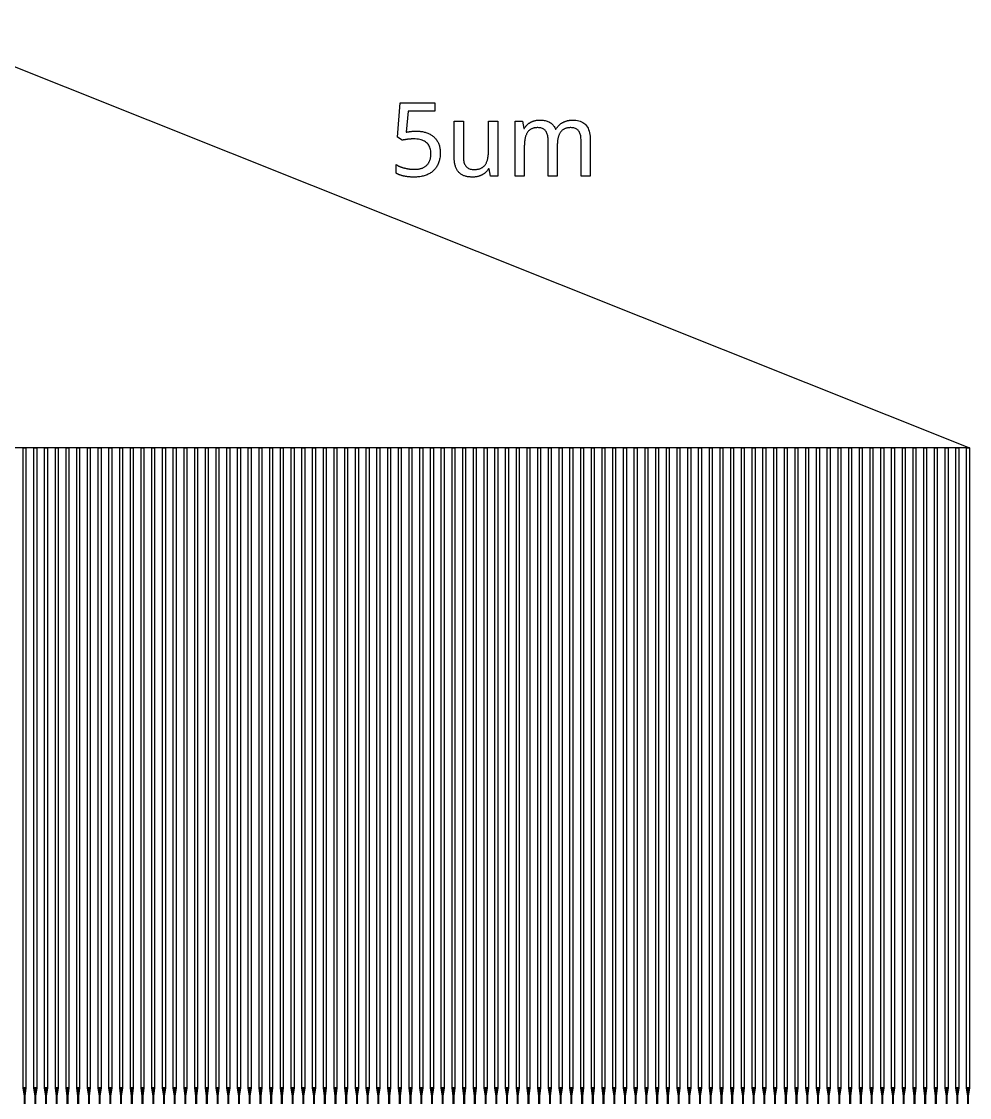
# Model space of a CAD drawing. Extents: x 0 to 762, y 0 to 762.
# Drawn here: x 393.9 to 495.4, y 379.9 to 495.3 of the extents above; entities that cross this region are included whole.
import ezdxf

# ---------------------------------------------------------------- set-up
doc = ezdxf.new("R2010")
doc.units = 0
doc.layers.get('0').update_dxf_attribs({"linetype": 'CONTINUOUS'})

msp = doc.modelspace()

# ---------------------------------------------------------------- linework, layer by layer
at = {"color": 0}
for points in [[(380.993, 495.29), (495.442, 449.572), (266.546, 449.572), (380.993, 495.29)], [(436.224, 483.536), (436.329, 483.535), (436.433, 483.531), (436.535, 483.524), (436.636, 483.512), (436.736, 483.499), (436.835, 483.482), (436.931, 483.463), (437.026, 483.44), (437.119, 483.415), (437.211, 483.386), (437.303, 483.356), (437.392, 483.322), (437.478, 483.286), (437.561, 483.247), (437.643, 483.206), (437.721, 483.16), (437.797, 483.113), (437.871, 483.061), (437.943, 483.008), (438.011, 482.951), (438.079, 482.892), (438.143, 482.829), (438.204, 482.764), (438.263, 482.697), (438.318, 482.626), (438.369, 482.553), (438.419, 482.476), (438.465, 482.397), (438.508, 482.315), (438.549, 482.232), (438.586, 482.144), (438.618, 482.054), (438.647, 481.961), (438.672, 481.867), (438.694, 481.768), (438.711, 481.668), (438.725, 481.564), (438.735, 481.458), (438.74, 481.349), (438.742, 481.238), (438.74, 481.117), (438.735, 480.997), (438.726, 480.882), (438.713, 480.768), (438.696, 480.657), (438.676, 480.547), (438.653, 480.442), (438.625, 480.338), (438.594, 480.236), (438.56, 480.136), (438.521, 480.04), (438.479, 479.947), (438.435, 479.857), (438.385, 479.769), (438.332, 479.686), (438.276, 479.604), (438.217, 479.526), (438.154, 479.451), (438.088, 479.379), (438.017, 479.31), (437.943, 479.243), (437.867, 479.181), (437.786, 479.121), (437.701, 479.064), (437.614, 479.01), (437.524, 478.96), (437.429, 478.912), (437.332, 478.868), (437.231, 478.826), (437.125, 478.789), (437.018, 478.754), (436.908, 478.725), (436.796, 478.699), (436.679, 478.675), (436.558, 478.656), (436.436, 478.64), (436.31, 478.628), (436.181, 478.618), (436.047, 478.613), (435.911, 478.611), (435.857, 478.611), (435.803, 478.613), (435.747, 478.614), (435.693, 478.615), (435.639, 478.618), (435.585, 478.621), (435.531, 478.625), (435.476, 478.629), (435.422, 478.633), (435.369, 478.637), (435.317, 478.644), (435.264, 478.65), (435.213, 478.657), (435.161, 478.664), (435.11, 478.672), (435.06, 478.681), (435.008, 478.689), (434.958, 478.699), (434.908, 478.708), (434.858, 478.718), (434.811, 478.729), (434.763, 478.739), (434.715, 478.75), (434.669, 478.762), (434.622, 478.775), (434.576, 478.789), (434.531, 478.803), (434.486, 478.817), (434.442, 478.832), (434.397, 478.847), (434.353, 478.864), (434.311, 478.881), (434.268, 478.899), (434.228, 478.917), (434.188, 478.935), (434.149, 478.954), (434.11, 478.974), (434.072, 478.993), (434.035, 479.014), (434, 479.036), (434, 479.96), (434.036, 479.935), (434.072, 479.911), (434.111, 479.887), (434.151, 479.865), (434.192, 479.843), (434.233, 479.821), (434.276, 479.8), (434.321, 479.779), (434.367, 479.758), (434.412, 479.739), (434.461, 479.721), (434.511, 479.701), (434.56, 479.685), (434.61, 479.667), (434.66, 479.65), (434.711, 479.635), (434.763, 479.619), (434.814, 479.606), (434.865, 479.592), (434.918, 479.578), (434.971, 479.565), (435.024, 479.553), (435.076, 479.542), (435.129, 479.531), (435.181, 479.521), (435.233, 479.511), (435.286, 479.501), (435.339, 479.492), (435.392, 479.483), (435.444, 479.476), (435.497, 479.469), (435.55, 479.464), (435.601, 479.46), (435.653, 479.456), (435.703, 479.451), (435.751, 479.449), (435.799, 479.447), (435.846, 479.444), (435.893, 479.444), (435.939, 479.444), (436.022, 479.444), (436.104, 479.447), (436.185, 479.453), (436.264, 479.46), (436.34, 479.468), (436.415, 479.479), (436.487, 479.492), (436.558, 479.506), (436.628, 479.522), (436.696, 479.54), (436.761, 479.563), (436.825, 479.586), (436.886, 479.611), (436.946, 479.639), (437.003, 479.669), (437.058, 479.701), (437.112, 479.736), (437.164, 479.772), (437.213, 479.811), (437.26, 479.851), (437.304, 479.894), (437.347, 479.94), (437.389, 479.988), (437.428, 480.037), (437.464, 480.089), (437.499, 480.142), (437.531, 480.199), (437.561, 480.256), (437.589, 480.317), (437.614, 480.378), (437.638, 480.443), (437.658, 480.51), (437.678, 480.579), (437.693, 480.651), (437.707, 480.725), (437.718, 480.801), (437.726, 480.881), (437.733, 480.961), (437.736, 481.044), (437.737, 481.131), (437.733, 481.281), (437.719, 481.424), (437.696, 481.558), (437.662, 481.686), (437.619, 481.807), (437.568, 481.921), (437.506, 482.026), (437.435, 482.125), (437.356, 482.217), (437.265, 482.301), (437.167, 482.379), (437.058, 482.449), (436.943, 482.51), (436.818, 482.563), (436.685, 482.607), (436.543, 482.644), (436.393, 482.672), (436.233, 482.693), (436.067, 482.706), (435.89, 482.71), (435.861, 482.71), (435.831, 482.708), (435.8, 482.708), (435.769, 482.707), (435.739, 482.706), (435.707, 482.704), (435.674, 482.701), (435.64, 482.699), (435.607, 482.696), (435.574, 482.693), (435.54, 482.692), (435.507, 482.689), (435.472, 482.686), (435.439, 482.683), (435.406, 482.681), (435.371, 482.676), (435.338, 482.674), (435.303, 482.669), (435.269, 482.665), (435.235, 482.661), (435.201, 482.657), (435.168, 482.653), (435.136, 482.647), (435.103, 482.643), (435.071, 482.639), (435.039, 482.633), (435.007, 482.628), (434.975, 482.624), (434.944, 482.618), (434.912, 482.613), (434.883, 482.608), (434.854, 482.604), (434.825, 482.6), (434.799, 482.596), (434.772, 482.592), (434.746, 482.588), (434.721, 482.583), (434.696, 482.578), (434.672, 482.574), (434.65, 482.569), (434.165, 482.876), (434.461, 486.571), (438.168, 486.571), (438.168, 485.679), (435.31, 485.679), (435.1, 483.429), (435.136, 483.436), (435.174, 483.443), (435.214, 483.449), (435.256, 483.456), (435.299, 483.463), (435.346, 483.469), (435.394, 483.476), (435.444, 483.485), (435.497, 483.492), (435.551, 483.499), (435.61, 483.506), (435.669, 483.512), (435.732, 483.518), (435.796, 483.524), (435.862, 483.528), (435.931, 483.531), (436, 483.533), (436.072, 483.535), (436.147, 483.536), (436.224, 483.536)], [(444.108, 478.718), (443.963, 479.508), (443.91, 479.508), (443.882, 479.463), (443.853, 479.418), (443.824, 479.375), (443.793, 479.333), (443.761, 479.292), (443.729, 479.253), (443.694, 479.214), (443.66, 479.176), (443.624, 479.14), (443.588, 479.106), (443.55, 479.072), (443.513, 479.04), (443.474, 479.01), (443.435, 478.981), (443.394, 478.953), (443.354, 478.925), (443.313, 478.899), (443.271, 478.874), (443.228, 478.849), (443.185, 478.826), (443.14, 478.806), (443.094, 478.785), (443.05, 478.767), (443.004, 478.749), (442.957, 478.732), (442.91, 478.717), (442.862, 478.701), (442.814, 478.689), (442.765, 478.676), (442.717, 478.665), (442.667, 478.654), (442.618, 478.646), (442.568, 478.637), (442.518, 478.631), (442.467, 478.625), (442.417, 478.619), (442.365, 478.617), (442.314, 478.614), (442.264, 478.611), (442.213, 478.611), (442.115, 478.613), (442.021, 478.617), (441.929, 478.622), (441.84, 478.631), (441.753, 478.642), (441.668, 478.656), (441.586, 478.672), (441.506, 478.69), (441.428, 478.711), (441.353, 478.735), (441.279, 478.761), (441.21, 478.79), (441.142, 478.821), (441.076, 478.856), (441.013, 478.893), (440.953, 478.933), (440.894, 478.976), (440.839, 479.022), (440.786, 479.071), (440.735, 479.121), (440.686, 479.175), (440.64, 479.232), (440.597, 479.293), (440.556, 479.356), (440.517, 479.421), (440.481, 479.489), (440.447, 479.561), (440.415, 479.635), (440.386, 479.713), (440.358, 479.793), (440.335, 479.876), (440.314, 479.963), (440.296, 480.051), (440.279, 480.144), (440.267, 480.24), (440.256, 480.339), (440.246, 480.44), (440.24, 480.546), (440.236, 480.654), (440.235, 480.765), (440.235, 484.617), (441.213, 484.617), (441.213, 480.818), (441.215, 480.682), (441.224, 480.553), (441.239, 480.431), (441.258, 480.317), (441.283, 480.208), (441.315, 480.107), (441.353, 480.012), (441.394, 479.925), (441.443, 479.844), (441.497, 479.771), (441.557, 479.706), (441.624, 479.646), (441.696, 479.593), (441.775, 479.549), (441.86, 479.51), (441.951, 479.478), (442.049, 479.454), (442.153, 479.436), (442.263, 479.426), (442.378, 479.422), (442.464, 479.424), (442.547, 479.428), (442.626, 479.435), (442.704, 479.444), (442.779, 479.457), (442.85, 479.472), (442.919, 479.49), (442.985, 479.511), (443.049, 479.535), (443.108, 479.563), (443.167, 479.592), (443.222, 479.624), (443.275, 479.657), (443.326, 479.694), (443.375, 479.733), (443.421, 479.776), (443.464, 479.821), (443.506, 479.868), (443.544, 479.918), (443.582, 479.969), (443.617, 480.026), (443.65, 480.085), (443.682, 480.146), (443.71, 480.21), (443.737, 480.275), (443.763, 480.343), (443.785, 480.414), (443.806, 480.488), (443.824, 480.564), (443.839, 480.642), (443.854, 480.722), (443.868, 480.806), (443.881, 480.89), (443.89, 480.978), (443.9, 481.068), (443.907, 481.161), (443.912, 481.256), (443.917, 481.353), (443.919, 481.453), (443.919, 481.554), (443.919, 484.617), (444.897, 484.617), (444.897, 478.718), (444.108, 478.718)], [(453.829, 478.718), (453.829, 482.517), (453.826, 482.653), (453.819, 482.782), (453.806, 482.904), (453.786, 483.018), (453.763, 483.126), (453.733, 483.228), (453.699, 483.322), (453.658, 483.41), (453.612, 483.49), (453.561, 483.564), (453.504, 483.629), (453.442, 483.689), (453.374, 483.742), (453.299, 483.786), (453.218, 483.825), (453.132, 483.857), (453.04, 483.881), (452.942, 483.899), (452.839, 483.908), (452.728, 483.912), (452.651, 483.911), (452.576, 483.907), (452.504, 483.901), (452.433, 483.892), (452.365, 483.881), (452.3, 483.867), (452.237, 483.85), (452.176, 483.831), (452.118, 483.808), (452.063, 483.783), (452.008, 483.758), (451.957, 483.729), (451.907, 483.699), (451.858, 483.665), (451.813, 483.629), (451.768, 483.59), (451.726, 483.55), (451.686, 483.507), (451.647, 483.461), (451.611, 483.412), (451.578, 483.364), (451.546, 483.311), (451.517, 483.257), (451.489, 483.2), (451.463, 483.14), (451.438, 483.079), (451.415, 483.014), (451.394, 482.947), (451.376, 482.878), (451.358, 482.806), (451.343, 482.733), (451.331, 482.658), (451.318, 482.581), (451.307, 482.5), (451.299, 482.418), (451.292, 482.333), (451.286, 482.247), (451.282, 482.158), (451.279, 482.067), (451.278, 481.974), (451.278, 478.718), (450.296, 478.718), (450.296, 482.517), (450.293, 482.653), (450.285, 482.782), (450.271, 482.904), (450.253, 483.019), (450.228, 483.126), (450.199, 483.228), (450.164, 483.322), (450.124, 483.41), (450.078, 483.49), (450.026, 483.564), (449.971, 483.629), (449.91, 483.689), (449.842, 483.742), (449.768, 483.787), (449.689, 483.825), (449.603, 483.857), (449.511, 483.881), (449.414, 483.899), (449.31, 483.91), (449.2, 483.912), (449.118, 483.911), (449.04, 483.907), (448.964, 483.9), (448.89, 483.89), (448.819, 483.878), (448.751, 483.863), (448.686, 483.844), (448.624, 483.824), (448.564, 483.8), (448.507, 483.772), (448.451, 483.743), (448.4, 483.711), (448.349, 483.676), (448.3, 483.64), (448.254, 483.6), (448.21, 483.557), (448.168, 483.511), (448.129, 483.464), (448.092, 483.412), (448.056, 483.36), (448.024, 483.303), (447.993, 483.244), (447.964, 483.183), (447.938, 483.121), (447.912, 483.054), (447.889, 482.986), (447.867, 482.915), (447.847, 482.842), (447.831, 482.767), (447.814, 482.688), (447.8, 482.607), (447.789, 482.524), (447.778, 482.439), (447.769, 482.351), (447.761, 482.261), (447.756, 482.168), (447.75, 482.074), (447.747, 481.976), (447.744, 481.876), (447.744, 481.775), (447.744, 478.718), (446.767, 478.718), (446.767, 484.617), (447.561, 484.617), (447.701, 483.821), (447.754, 483.821), (447.781, 483.867), (447.808, 483.911), (447.836, 483.954), (447.865, 483.996), (447.896, 484.036), (447.926, 484.075), (447.958, 484.113), (447.992, 484.15), (448.026, 484.185), (448.061, 484.218), (448.097, 484.253), (448.133, 484.285), (448.171, 484.317), (448.208, 484.347), (448.246, 484.376), (448.285, 484.404), (448.325, 484.431), (448.365, 484.456), (448.406, 484.481), (448.447, 484.503), (448.49, 484.525), (448.535, 484.546), (448.579, 484.565), (448.624, 484.585), (448.668, 484.601), (448.714, 484.618), (448.758, 484.632), (448.806, 484.646), (448.851, 484.658), (448.899, 484.669), (448.947, 484.681), (448.996, 484.689), (449.044, 484.697), (449.093, 484.704), (449.142, 484.71), (449.19, 484.715), (449.24, 484.719), (449.289, 484.721), (449.339, 484.724), (449.388, 484.724), (449.514, 484.721), (449.636, 484.714), (449.754, 484.703), (449.868, 484.686), (449.978, 484.664), (450.082, 484.639), (450.182, 484.608), (450.278, 484.572), (450.369, 484.532), (450.457, 484.488), (450.54, 484.438), (450.619, 484.382), (450.694, 484.321), (450.764, 484.256), (450.829, 484.183), (450.89, 484.107), (450.947, 484.025), (451, 483.938), (451.047, 483.844), (451.09, 483.746), (451.133, 483.746), (451.161, 483.796), (451.192, 483.844), (451.222, 483.892), (451.254, 483.938), (451.286, 483.981), (451.321, 484.024), (451.356, 484.065), (451.392, 484.106), (451.428, 484.144), (451.467, 484.181), (451.507, 484.217), (451.547, 484.251), (451.589, 484.285), (451.631, 484.317), (451.674, 484.347), (451.717, 484.376), (451.76, 484.406), (451.804, 484.432), (451.85, 484.457), (451.896, 484.482), (451.943, 484.506), (451.992, 484.529), (452.04, 484.55), (452.089, 484.571), (452.138, 484.589), (452.188, 484.607), (452.237, 484.624), (452.287, 484.639), (452.339, 484.651), (452.39, 484.664), (452.442, 484.676), (452.493, 484.686), (452.546, 484.694), (452.599, 484.703), (452.65, 484.708), (452.703, 484.714), (452.757, 484.718), (452.81, 484.721), (452.862, 484.724), (452.917, 484.724), (453.1, 484.718), (453.274, 484.703), (453.439, 484.678), (453.593, 484.642), (453.74, 484.594), (453.876, 484.537), (454.003, 484.471), (454.121, 484.393), (454.231, 484.306), (454.329, 484.208), (454.419, 484.1), (454.501, 483.979), (454.572, 483.846), (454.635, 483.701), (454.688, 483.543), (454.731, 483.374), (454.764, 483.19), (454.787, 482.996), (454.803, 482.789), (454.807, 482.569), (454.807, 478.718), (453.829, 478.718)], [(394.053, 449.572), (394.353, 449.572), (394.353, 380.993), (394.053, 380.993), (394.053, 449.572)], [(395.203, 449.572), (395.503, 449.572), (395.503, 380.993), (395.203, 380.993), (395.203, 449.572)], [(396.351, 449.572), (396.651, 449.572), (396.651, 380.993), (396.351, 380.993), (396.351, 449.572)], [(397.5, 449.572), (397.8, 449.572), (397.8, 380.993), (397.5, 380.993), (397.5, 449.572)], [(398.649, 449.572), (398.949, 449.572), (398.949, 380.993), (398.649, 380.993), (398.649, 449.572)], [(399.797, 449.572), (400.097, 449.572), (400.097, 380.993), (399.797, 380.993), (399.797, 449.572)], [(400.946, 449.572), (401.246, 449.572), (401.246, 380.993), (400.946, 380.993), (400.946, 449.572)], [(402.094, 449.572), (402.394, 449.572), (402.394, 380.993), (402.094, 380.993), (402.094, 449.572)], [(403.243, 449.572), (403.543, 449.572), (403.543, 380.993), (403.243, 380.993), (403.243, 449.572)], [(404.392, 449.572), (404.692, 449.572), (404.692, 380.993), (404.392, 380.993), (404.392, 449.572)], [(405.54, 449.572), (405.84, 449.572), (405.84, 380.993), (405.54, 380.993), (405.54, 449.572)], [(406.689, 449.572), (406.989, 449.572), (406.989, 380.993), (406.689, 380.993), (406.689, 449.572)], [(407.838, 449.572), (408.138, 449.572), (408.138, 380.993), (407.838, 380.993), (407.838, 449.572)], [(408.986, 449.572), (409.286, 449.572), (409.286, 380.993), (408.986, 380.993), (408.986, 449.572)], [(410.136, 449.572), (410.436, 449.572), (410.436, 380.993), (410.136, 380.993), (410.136, 449.572)], [(411.285, 449.572), (411.585, 449.572), (411.585, 380.993), (411.285, 380.993), (411.285, 449.572)], [(412.433, 449.572), (412.733, 449.572), (412.733, 380.993), (412.433, 380.993), (412.433, 449.572)], [(413.582, 449.572), (413.882, 449.572), (413.882, 380.993), (413.582, 380.993), (413.582, 449.572)], [(414.731, 449.572), (415.031, 449.572), (415.031, 380.993), (414.731, 380.993), (414.731, 449.572)], [(415.879, 449.572), (416.179, 449.572), (416.179, 380.993), (415.879, 380.993), (415.879, 449.572)], [(417.028, 449.572), (417.328, 449.572), (417.328, 380.993), (417.028, 380.993), (417.028, 449.572)], [(418.176, 449.572), (418.476, 449.572), (418.476, 380.993), (418.176, 380.993), (418.176, 449.572)], [(419.325, 449.572), (419.625, 449.572), (419.625, 380.993), (419.325, 380.993), (419.325, 449.572)], [(420.474, 449.572), (420.774, 449.572), (420.774, 380.993), (420.474, 380.993), (420.474, 449.572)], [(421.622, 449.572), (421.922, 449.572), (421.922, 380.993), (421.622, 380.993), (421.622, 449.572)], [(422.771, 449.572), (423.071, 449.572), (423.071, 380.993), (422.771, 380.993), (422.771, 449.572)], [(423.921, 449.572), (424.221, 449.572), (424.221, 380.993), (423.921, 380.993), (423.921, 449.572)], [(425.069, 449.572), (425.369, 449.572), (425.369, 380.993), (425.069, 380.993), (425.069, 449.572)], [(426.218, 449.572), (426.518, 449.572), (426.518, 380.993), (426.218, 380.993), (426.218, 449.572)], [(427.367, 449.572), (427.667, 449.572), (427.667, 380.993), (427.367, 380.993), (427.367, 449.572)], [(428.515, 449.572), (428.815, 449.572), (428.815, 380.993), (428.515, 380.993), (428.515, 449.572)], [(429.664, 449.572), (429.964, 449.572), (429.964, 380.993), (429.664, 380.993), (429.664, 449.572)], [(430.813, 449.572), (431.112, 449.572), (431.112, 380.993), (430.813, 380.993), (430.813, 449.572)], [(431.961, 449.572), (432.261, 449.572), (432.261, 380.993), (431.961, 380.993), (431.961, 449.572)], [(433.11, 449.572), (433.41, 449.572), (433.41, 380.993), (433.11, 380.993), (433.11, 449.572)], [(434.258, 449.572), (434.558, 449.572), (434.558, 380.993), (434.258, 380.993), (434.258, 449.572)], [(435.407, 449.572), (435.707, 449.572), (435.707, 380.993), (435.407, 380.993), (435.407, 449.572)], [(436.556, 449.572), (436.856, 449.572), (436.856, 380.993), (436.556, 380.993), (436.556, 449.572)], [(437.706, 449.572), (438.006, 449.572), (438.006, 380.993), (437.706, 380.993), (437.706, 449.572)], [(438.854, 449.572), (439.154, 449.572), (439.154, 380.993), (438.854, 380.993), (438.854, 449.572)], [(440.003, 449.572), (440.303, 449.572), (440.303, 380.993), (440.003, 380.993), (440.003, 449.572)], [(441.151, 449.572), (441.451, 449.572), (441.451, 380.993), (441.151, 380.993), (441.151, 449.572)], [(442.3, 449.572), (442.6, 449.572), (442.6, 380.993), (442.3, 380.993), (442.3, 449.572)], [(443.449, 449.572), (443.749, 449.572), (443.749, 380.993), (443.449, 380.993), (443.449, 449.572)], [(444.597, 449.572), (444.897, 449.572), (444.897, 380.993), (444.597, 380.993), (444.597, 449.572)], [(445.746, 449.572), (446.046, 449.572), (446.046, 380.993), (445.746, 380.993), (445.746, 449.572)], [(446.894, 449.572), (447.194, 449.572), (447.194, 380.993), (446.894, 380.993), (446.894, 449.572)], [(448.043, 449.572), (448.343, 449.572), (448.343, 380.993), (448.043, 380.993), (448.043, 449.572)], [(449.192, 449.572), (449.492, 449.572), (449.492, 380.993), (449.192, 380.993), (449.192, 449.572)], [(450.34, 449.572), (450.64, 449.572), (450.64, 380.993), (450.34, 380.993), (450.34, 449.572)], [(451.489, 449.572), (451.789, 449.572), (451.789, 380.993), (451.489, 380.993), (451.489, 449.572)], [(452.639, 449.572), (452.939, 449.572), (452.939, 380.993), (452.639, 380.993), (452.639, 449.572)], [(453.787, 449.572), (454.088, 449.572), (454.088, 380.993), (453.787, 380.993), (453.787, 449.572)], [(454.936, 449.572), (455.236, 449.572), (455.236, 380.993), (454.936, 380.993), (454.936, 449.572)], [(456.085, 449.572), (456.385, 449.572), (456.385, 380.993), (456.085, 380.993), (456.085, 449.572)], [(457.233, 449.572), (457.533, 449.572), (457.533, 380.993), (457.233, 380.993), (457.233, 449.572)], [(458.382, 449.572), (458.682, 449.572), (458.682, 380.993), (458.382, 380.993), (458.382, 449.572)], [(459.531, 449.572), (459.831, 449.572), (459.831, 380.993), (459.531, 380.993), (459.531, 449.572)], [(460.679, 449.572), (460.979, 449.572), (460.979, 380.993), (460.679, 380.993), (460.679, 449.572)], [(461.828, 449.572), (462.128, 449.572), (462.128, 380.993), (461.828, 380.993), (461.828, 449.572)], [(462.976, 449.572), (463.276, 449.572), (463.276, 380.993), (462.976, 380.993), (462.976, 449.572)], [(464.125, 449.572), (464.425, 449.572), (464.425, 380.993), (464.125, 380.993), (464.125, 449.572)], [(465.274, 449.572), (465.574, 449.572), (465.574, 380.993), (465.274, 380.993), (465.274, 449.572)], [(466.422, 449.572), (466.724, 449.572), (466.724, 380.993), (466.422, 380.993), (466.422, 449.572)], [(467.572, 449.572), (467.872, 449.572), (467.872, 380.993), (467.572, 380.993), (467.572, 449.572)], [(468.721, 449.572), (469.021, 449.572), (469.021, 380.993), (468.721, 380.993), (468.721, 449.572)], [(469.869, 449.572), (470.169, 449.572), (470.169, 380.993), (469.869, 380.993), (469.869, 449.572)], [(471.018, 449.572), (471.318, 449.572), (471.318, 380.993), (471.018, 380.993), (471.018, 449.572)], [(472.167, 449.572), (472.467, 449.572), (472.467, 380.993), (472.167, 380.993), (472.167, 449.572)], [(473.315, 449.572), (473.615, 449.572), (473.615, 380.993), (473.315, 380.993), (473.315, 449.572)], [(474.464, 449.572), (474.764, 449.572), (474.764, 380.993), (474.464, 380.993), (474.464, 449.572)], [(475.613, 449.572), (475.912, 449.572), (475.912, 380.993), (475.613, 380.993), (475.613, 449.572)], [(476.761, 449.572), (477.061, 449.572), (477.061, 380.993), (476.761, 380.993), (476.761, 449.572)], [(477.91, 449.572), (478.21, 449.572), (478.21, 380.993), (477.91, 380.993), (477.91, 449.572)], [(479.058, 449.572), (479.358, 449.572), (479.358, 380.993), (479.058, 380.993), (479.058, 449.572)], [(480.207, 449.572), (480.507, 449.572), (480.507, 380.993), (480.207, 380.993), (480.207, 449.572)], [(481.357, 449.572), (481.657, 449.572), (481.657, 380.993), (481.357, 380.993), (481.357, 449.572)], [(482.506, 449.572), (482.806, 449.572), (482.806, 380.993), (482.506, 380.993), (482.506, 449.572)], [(483.654, 449.572), (483.954, 449.572), (483.954, 380.993), (483.654, 380.993), (483.654, 449.572)], [(484.803, 449.572), (485.103, 449.572), (485.103, 380.993), (484.803, 380.993), (484.803, 449.572)], [(485.951, 449.572), (486.251, 449.572), (486.251, 380.993), (485.951, 380.993), (485.951, 449.572)], [(487.1, 449.572), (487.4, 449.572), (487.4, 380.993), (487.1, 380.993), (487.1, 449.572)], [(488.249, 449.572), (488.549, 449.572), (488.549, 380.993), (488.249, 380.993), (488.249, 449.572)], [(489.397, 449.572), (489.697, 449.572), (489.697, 380.993), (489.397, 380.993), (489.397, 449.572)], [(490.546, 449.572), (490.846, 449.572), (490.846, 380.993), (490.546, 380.993), (490.546, 449.572)], [(491.694, 449.572), (491.994, 449.572), (491.994, 380.993), (491.694, 380.993), (491.694, 449.572)], [(492.843, 449.572), (493.143, 449.572), (493.143, 380.993), (492.843, 380.993), (492.843, 449.572)], [(493.992, 449.572), (494.292, 449.572), (494.292, 380.993), (493.992, 380.993), (493.992, 449.572)], [(495.14, 449.572), (495.442, 449.572), (495.442, 380.993), (495.14, 380.993), (495.14, 449.572)], [(394.053, 380.993), (394.353, 380.993), (394.228, 380.093), (394.178, 380.093), (394.053, 380.993)], [(394.178, 380.993), (394.228, 380.993), (394.228, 378.893), (394.178, 378.893), (394.178, 380.993)], [(395.203, 380.993), (395.501, 380.993), (395.378, 380.093), (395.328, 380.093), (395.203, 380.993)], [(395.328, 380.993), (395.378, 380.993), (395.378, 378.893), (395.328, 378.893), (395.328, 380.993)], [(396.351, 380.993), (396.651, 380.993), (396.526, 380.093), (396.476, 380.093), (396.351, 380.993)], [(396.476, 380.993), (396.526, 380.993), (396.526, 378.893), (396.476, 378.893), (396.476, 380.993)], [(397.5, 380.993), (397.8, 380.993), (397.675, 380.093), (397.625, 380.093), (397.5, 380.993)], [(397.625, 380.993), (397.675, 380.993), (397.675, 378.893), (397.625, 378.893), (397.625, 380.993)], [(398.649, 380.993), (398.949, 380.993), (398.824, 380.093), (398.774, 380.093), (398.649, 380.993)], [(398.774, 380.993), (398.824, 380.993), (398.824, 378.893), (398.774, 378.893), (398.774, 380.993)], [(399.797, 380.993), (400.097, 380.993), (399.972, 380.093), (399.922, 380.093), (399.797, 380.993)], [(399.922, 380.993), (399.972, 380.993), (399.972, 378.893), (399.922, 378.893), (399.922, 380.993)], [(400.946, 380.993), (401.246, 380.993), (401.121, 380.093), (401.071, 380.093), (400.946, 380.993)], [(401.071, 380.993), (401.121, 380.993), (401.121, 378.893), (401.071, 378.893), (401.071, 380.993)], [(402.094, 380.993), (402.394, 380.993), (402.269, 380.093), (402.219, 380.093), (402.094, 380.993)], [(402.219, 380.993), (402.269, 380.993), (402.269, 378.893), (402.219, 378.893), (402.219, 380.993)], [(403.243, 380.993), (403.543, 380.993), (403.418, 380.093), (403.368, 380.093), (403.243, 380.993)], [(403.368, 380.993), (403.418, 380.993), (403.418, 378.893), (403.368, 378.893), (403.368, 380.993)], [(404.392, 380.993), (404.692, 380.993), (404.567, 380.093), (404.517, 380.093), (404.392, 380.993)], [(404.517, 380.993), (404.567, 380.993), (404.567, 378.893), (404.517, 378.893), (404.517, 380.993)], [(405.54, 380.993), (405.84, 380.993), (405.715, 380.093), (405.665, 380.093), (405.54, 380.993)], [(405.665, 380.993), (405.715, 380.993), (405.715, 378.893), (405.665, 378.893), (405.665, 380.993)], [(406.689, 380.993), (406.989, 380.993), (406.864, 380.093), (406.814, 380.093), (406.689, 380.993)], [(406.814, 380.993), (406.864, 380.993), (406.864, 378.893), (406.814, 378.893), (406.814, 380.993)], [(407.838, 380.993), (408.138, 380.993), (408.013, 380.093), (407.963, 380.093), (407.838, 380.993)], [(407.963, 380.993), (408.013, 380.993), (408.013, 378.893), (407.963, 378.893), (407.963, 380.993)], [(408.986, 380.993), (409.286, 380.993), (409.161, 380.093), (409.111, 380.093), (408.986, 380.993)], [(409.111, 380.993), (409.161, 380.993), (409.161, 378.893), (409.111, 378.893), (409.111, 380.993)], [(410.136, 380.993), (410.436, 380.993), (410.311, 380.093), (410.261, 380.093), (410.136, 380.993)], [(410.261, 380.993), (410.311, 380.993), (410.311, 378.893), (410.261, 378.893), (410.261, 380.993)], [(411.285, 380.993), (411.585, 380.993), (411.46, 380.093), (411.41, 380.093), (411.285, 380.993)], [(411.41, 380.993), (411.46, 380.993), (411.46, 378.893), (411.41, 378.893), (411.41, 380.993)], [(412.433, 380.993), (412.733, 380.993), (412.608, 380.093), (412.558, 380.093), (412.433, 380.993)], [(412.558, 380.993), (412.608, 380.993), (412.608, 378.893), (412.558, 378.893), (412.558, 380.993)], [(413.582, 380.993), (413.882, 380.993), (413.757, 380.093), (413.707, 380.093), (413.582, 380.993)], [(413.707, 380.993), (413.757, 380.993), (413.757, 378.893), (413.707, 378.893), (413.707, 380.993)], [(414.731, 380.993), (415.031, 380.993), (414.906, 380.093), (414.856, 380.093), (414.731, 380.993)], [(414.856, 380.993), (414.906, 380.993), (414.906, 378.893), (414.856, 378.893), (414.856, 380.993)], [(415.879, 380.993), (416.179, 380.993), (416.054, 380.093), (416.004, 380.093), (415.879, 380.993)], [(416.004, 380.993), (416.054, 380.993), (416.054, 378.893), (416.004, 378.893), (416.004, 380.993)], [(417.028, 380.993), (417.328, 380.993), (417.203, 380.093), (417.153, 380.093), (417.028, 380.993)], [(417.153, 380.993), (417.203, 380.993), (417.203, 378.893), (417.153, 378.893), (417.153, 380.993)], [(418.176, 380.993), (418.476, 380.993), (418.351, 380.093), (418.301, 380.093), (418.176, 380.993)], [(418.301, 380.993), (418.351, 380.993), (418.351, 378.893), (418.301, 378.893), (418.301, 380.993)], [(419.325, 380.993), (419.625, 380.993), (419.5, 380.093), (419.45, 380.093), (419.325, 380.993)], [(419.45, 380.993), (419.5, 380.993), (419.5, 378.893), (419.45, 378.893), (419.45, 380.993)], [(420.474, 380.993), (420.774, 380.993), (420.649, 380.093), (420.599, 380.093), (420.474, 380.993)], [(420.599, 380.993), (420.649, 380.993), (420.649, 378.893), (420.599, 378.893), (420.599, 380.993)], [(421.622, 380.993), (421.922, 380.993), (421.797, 380.093), (421.747, 380.093), (421.622, 380.993)], [(421.747, 380.993), (421.797, 380.993), (421.797, 378.893), (421.747, 378.893), (421.747, 380.993)], [(422.771, 380.993), (423.071, 380.993), (422.946, 380.093), (422.896, 380.093), (422.771, 380.993)], [(422.896, 380.993), (422.946, 380.993), (422.946, 378.893), (422.896, 378.893), (422.896, 380.993)], [(423.921, 380.993), (424.221, 380.993), (424.096, 380.093), (424.046, 380.093), (423.921, 380.993)], [(424.046, 380.993), (424.096, 380.993), (424.096, 378.893), (424.046, 378.893), (424.046, 380.993)], [(425.069, 380.993), (425.369, 380.993), (425.244, 380.093), (425.194, 380.093), (425.069, 380.993)], [(425.194, 380.993), (425.244, 380.993), (425.244, 378.893), (425.194, 378.893), (425.194, 380.993)], [(426.218, 380.993), (426.518, 380.993), (426.393, 380.093), (426.343, 380.093), (426.218, 380.993)], [(426.343, 380.993), (426.393, 380.993), (426.393, 378.893), (426.343, 378.893), (426.343, 380.993)], [(427.367, 380.993), (427.667, 380.993), (427.542, 380.093), (427.492, 380.093), (427.367, 380.993)], [(427.492, 380.993), (427.542, 380.993), (427.542, 378.893), (427.492, 378.893), (427.492, 380.993)], [(428.515, 380.993), (428.815, 380.993), (428.69, 380.093), (428.64, 380.093), (428.515, 380.993)], [(428.64, 380.993), (428.69, 380.993), (428.69, 378.893), (428.64, 378.893), (428.64, 380.993)], [(429.664, 380.993), (429.964, 380.993), (429.839, 380.093), (429.789, 380.093), (429.664, 380.993)], [(429.789, 380.993), (429.839, 380.993), (429.839, 378.893), (429.789, 378.893), (429.789, 380.993)], [(430.813, 380.993), (431.112, 380.993), (430.987, 380.093), (430.938, 380.093), (430.813, 380.993)], [(430.938, 380.993), (430.987, 380.993), (430.987, 378.893), (430.938, 378.893), (430.938, 380.993)], [(431.961, 380.993), (432.261, 380.993), (432.136, 380.093), (432.086, 380.093), (431.961, 380.993)], [(432.086, 380.993), (432.136, 380.993), (432.136, 378.893), (432.086, 378.893), (432.086, 380.993)], [(433.11, 380.993), (433.41, 380.993), (433.285, 380.093), (433.235, 380.093), (433.11, 380.993)], [(433.235, 380.993), (433.285, 380.993), (433.285, 378.893), (433.235, 378.893), (433.235, 380.993)], [(434.258, 380.993), (434.558, 380.993), (434.433, 380.093), (434.383, 380.093), (434.258, 380.993)], [(434.383, 380.993), (434.433, 380.993), (434.433, 378.893), (434.383, 378.893), (434.383, 380.993)], [(435.407, 380.993), (435.707, 380.993), (435.582, 380.093), (435.532, 380.093), (435.407, 380.993)], [(435.532, 380.993), (435.582, 380.993), (435.582, 378.893), (435.532, 378.893), (435.532, 380.993)], [(436.556, 380.993), (436.856, 380.993), (436.731, 380.093), (436.681, 380.093), (436.556, 380.993)], [(436.681, 380.993), (436.731, 380.993), (436.731, 378.893), (436.681, 378.893), (436.681, 380.993)], [(437.706, 380.993), (438.004, 380.993), (437.879, 380.093), (437.829, 380.093), (437.706, 380.993)], [(437.829, 380.993), (437.879, 380.993), (437.879, 378.893), (437.829, 378.893), (437.829, 380.993)], [(438.854, 380.993), (439.154, 380.993), (439.029, 380.093), (438.979, 380.093), (438.854, 380.993)], [(438.979, 380.993), (439.029, 380.993), (439.029, 378.893), (438.979, 378.893), (438.979, 380.993)], [(440.003, 380.993), (440.303, 380.993), (440.178, 380.093), (440.128, 380.093), (440.003, 380.993)], [(440.128, 380.993), (440.178, 380.993), (440.178, 378.893), (440.128, 378.893), (440.128, 380.993)], [(441.151, 380.993), (441.451, 380.993), (441.326, 380.093), (441.276, 380.093), (441.151, 380.993)], [(441.276, 380.993), (441.326, 380.993), (441.326, 378.893), (441.276, 378.893), (441.276, 380.993)], [(442.3, 380.993), (442.6, 380.993), (442.475, 380.093), (442.425, 380.093), (442.3, 380.993)], [(442.425, 380.993), (442.475, 380.993), (442.475, 378.893), (442.425, 378.893), (442.425, 380.993)], [(443.449, 380.993), (443.749, 380.993), (443.624, 380.093), (443.574, 380.093), (443.449, 380.993)], [(443.574, 380.993), (443.624, 380.993), (443.624, 378.893), (443.574, 378.893), (443.574, 380.993)], [(444.597, 380.993), (444.897, 380.993), (444.772, 380.093), (444.722, 380.093), (444.597, 380.993)], [(444.722, 380.993), (444.772, 380.993), (444.772, 378.893), (444.722, 378.893), (444.722, 380.993)], [(445.746, 380.993), (446.046, 380.993), (445.921, 380.093), (445.871, 380.093), (445.746, 380.993)], [(445.871, 380.993), (445.921, 380.993), (445.921, 378.893), (445.871, 378.893), (445.871, 380.993)], [(446.894, 380.993), (447.194, 380.993), (447.069, 380.093), (447.019, 380.093), (446.894, 380.993)], [(447.019, 380.993), (447.069, 380.993), (447.069, 378.893), (447.019, 378.893), (447.019, 380.993)], [(448.043, 380.993), (448.343, 380.993), (448.218, 380.093), (448.168, 380.093), (448.043, 380.993)], [(448.168, 380.993), (448.218, 380.993), (448.218, 378.893), (448.168, 378.893), (448.168, 380.993)], [(449.192, 380.993), (449.492, 380.993), (449.367, 380.093), (449.317, 380.093), (449.192, 380.993)], [(449.317, 380.993), (449.367, 380.993), (449.367, 378.893), (449.317, 378.893), (449.317, 380.993)], [(450.34, 380.993), (450.64, 380.993), (450.515, 380.093), (450.465, 380.093), (450.34, 380.993)], [(450.465, 380.993), (450.515, 380.993), (450.515, 378.893), (450.465, 378.893), (450.465, 380.993)], [(451.489, 380.993), (451.789, 380.993), (451.664, 380.093), (451.614, 380.093), (451.489, 380.993)], [(451.614, 380.993), (451.664, 380.993), (451.664, 378.893), (451.614, 378.893), (451.614, 380.993)], [(452.639, 380.993), (452.939, 380.993), (452.814, 380.093), (452.764, 380.093), (452.639, 380.993)], [(452.764, 380.993), (452.814, 380.993), (452.814, 378.893), (452.764, 378.893), (452.764, 380.993)], [(453.787, 380.993), (454.088, 380.993), (453.963, 380.093), (453.912, 380.093), (453.787, 380.993)], [(453.912, 380.993), (453.963, 380.993), (453.963, 378.893), (453.912, 378.893), (453.912, 380.993)], [(454.936, 380.993), (455.236, 380.993), (455.111, 380.093), (455.061, 380.093), (454.936, 380.993)], [(455.061, 380.993), (455.111, 380.993), (455.111, 378.893), (455.061, 378.893), (455.061, 380.993)], [(456.085, 380.993), (456.385, 380.993), (456.26, 380.093), (456.21, 380.093), (456.085, 380.993)], [(456.21, 380.993), (456.26, 380.993), (456.26, 378.893), (456.21, 378.893), (456.21, 380.993)], [(457.233, 380.993), (457.533, 380.993), (457.408, 380.093), (457.358, 380.093), (457.233, 380.993)], [(457.358, 380.993), (457.408, 380.993), (457.408, 378.893), (457.358, 378.893), (457.358, 380.993)], [(458.382, 380.993), (458.682, 380.993), (458.557, 380.093), (458.507, 380.093), (458.382, 380.993)], [(458.507, 380.993), (458.557, 380.993), (458.557, 378.893), (458.507, 378.893), (458.507, 380.993)], [(459.531, 380.993), (459.831, 380.993), (459.706, 380.093), (459.656, 380.093), (459.531, 380.993)], [(459.656, 380.993), (459.706, 380.993), (459.706, 378.893), (459.656, 378.893), (459.656, 380.993)], [(460.679, 380.993), (460.979, 380.993), (460.854, 380.093), (460.804, 380.093), (460.679, 380.993)], [(460.804, 380.993), (460.854, 380.993), (460.854, 378.893), (460.804, 378.893), (460.804, 380.993)], [(461.828, 380.993), (462.128, 380.993), (462.003, 380.093), (461.953, 380.093), (461.828, 380.993)], [(461.953, 380.993), (462.003, 380.993), (462.003, 378.893), (461.953, 378.893), (461.953, 380.993)], [(462.976, 380.993), (463.276, 380.993), (463.151, 380.093), (463.101, 380.093), (462.976, 380.993)], [(463.101, 380.993), (463.151, 380.993), (463.151, 378.893), (463.101, 378.893), (463.101, 380.993)], [(464.125, 380.993), (464.425, 380.993), (464.3, 380.093), (464.25, 380.093), (464.125, 380.993)], [(464.25, 380.993), (464.3, 380.993), (464.3, 378.893), (464.25, 378.893), (464.25, 380.993)], [(465.274, 380.993), (465.574, 380.993), (465.449, 380.093), (465.399, 380.093), (465.274, 380.993)], [(465.399, 380.993), (465.449, 380.993), (465.449, 378.893), (465.399, 378.893), (465.399, 380.993)], [(466.422, 380.993), (466.722, 380.993), (466.599, 380.093), (466.547, 380.093), (466.422, 380.993)], [(466.547, 380.993), (466.599, 380.993), (466.599, 378.893), (466.547, 378.893), (466.547, 380.993)], [(467.572, 380.993), (467.872, 380.993), (467.747, 380.093), (467.697, 380.093), (467.572, 380.993)], [(467.697, 380.993), (467.747, 380.993), (467.747, 378.893), (467.697, 378.893), (467.697, 380.993)], [(468.721, 380.993), (469.021, 380.993), (468.896, 380.093), (468.846, 380.093), (468.721, 380.993)], [(468.846, 380.993), (468.896, 380.993), (468.896, 378.893), (468.846, 378.893), (468.846, 380.993)], [(469.869, 380.993), (470.169, 380.993), (470.044, 380.093), (469.994, 380.093), (469.869, 380.993)], [(469.994, 380.993), (470.044, 380.993), (470.044, 378.893), (469.994, 378.893), (469.994, 380.993)], [(471.018, 380.993), (471.318, 380.993), (471.193, 380.093), (471.143, 380.093), (471.018, 380.993)], [(471.143, 380.993), (471.193, 380.993), (471.193, 378.893), (471.143, 378.893), (471.143, 380.993)], [(472.167, 380.993), (472.467, 380.993), (472.342, 380.093), (472.292, 380.093), (472.167, 380.993)], [(472.292, 380.993), (472.342, 380.993), (472.342, 378.893), (472.292, 378.893), (472.292, 380.993)], [(473.315, 380.993), (473.615, 380.993), (473.49, 380.093), (473.44, 380.093), (473.315, 380.993)], [(473.44, 380.993), (473.49, 380.993), (473.49, 378.893), (473.44, 378.893), (473.44, 380.993)], [(474.464, 380.993), (474.764, 380.993), (474.639, 380.093), (474.589, 380.093), (474.464, 380.993)], [(474.589, 380.993), (474.639, 380.993), (474.639, 378.893), (474.589, 378.893), (474.589, 380.993)], [(475.613, 380.993), (475.912, 380.993), (475.787, 380.093), (475.738, 380.093), (475.613, 380.993)], [(475.738, 380.993), (475.787, 380.993), (475.787, 378.893), (475.738, 378.893), (475.738, 380.993)], [(476.761, 380.993), (477.061, 380.993), (476.936, 380.093), (476.886, 380.093), (476.761, 380.993)], [(476.886, 380.993), (476.936, 380.993), (476.936, 378.893), (476.886, 378.893), (476.886, 380.993)], [(477.91, 380.993), (478.21, 380.993), (478.085, 380.093), (478.035, 380.093), (477.91, 380.993)], [(478.035, 380.993), (478.085, 380.993), (478.085, 378.893), (478.035, 378.893), (478.035, 380.993)], [(479.058, 380.993), (479.358, 380.993), (479.233, 380.093), (479.183, 380.093), (479.058, 380.993)], [(479.183, 380.993), (479.233, 380.993), (479.233, 378.893), (479.183, 378.893), (479.183, 380.993)], [(480.207, 380.993), (480.507, 380.993), (480.382, 380.093), (480.332, 380.093), (480.207, 380.993)], [(480.332, 380.993), (480.382, 380.993), (480.382, 378.893), (480.332, 378.893), (480.332, 380.993)], [(481.357, 380.993), (481.657, 380.993), (481.532, 380.093), (481.482, 380.093), (481.357, 380.993)], [(481.482, 380.993), (481.532, 380.993), (481.532, 378.893), (481.482, 378.893), (481.482, 380.993)], [(482.506, 380.993), (482.806, 380.993), (482.681, 380.093), (482.631, 380.093), (482.506, 380.993)], [(482.631, 380.993), (482.681, 380.993), (482.681, 378.893), (482.631, 378.893), (482.631, 380.993)], [(483.654, 380.993), (483.954, 380.993), (483.829, 380.093), (483.779, 380.093), (483.654, 380.993)], [(483.779, 380.993), (483.829, 380.993), (483.829, 378.893), (483.779, 378.893), (483.779, 380.993)], [(484.803, 380.993), (485.103, 380.993), (484.978, 380.093), (484.928, 380.093), (484.803, 380.993)], [(484.928, 380.993), (484.978, 380.993), (484.978, 378.893), (484.928, 378.893), (484.928, 380.993)], [(485.951, 380.993), (486.251, 380.993), (486.126, 380.093), (486.076, 380.093), (485.951, 380.993)], [(486.076, 380.993), (486.126, 380.993), (486.126, 378.893), (486.076, 378.893), (486.076, 380.993)], [(487.1, 380.993), (487.4, 380.993), (487.275, 380.093), (487.225, 380.093), (487.1, 380.993)], [(487.225, 380.993), (487.275, 380.993), (487.275, 378.893), (487.225, 378.893), (487.225, 380.993)], [(488.249, 380.993), (488.549, 380.993), (488.424, 380.093), (488.374, 380.093), (488.249, 380.993)], [(488.374, 380.993), (488.424, 380.993), (488.424, 378.893), (488.374, 378.893), (488.374, 380.993)], [(489.397, 380.993), (489.697, 380.993), (489.572, 380.093), (489.522, 380.093), (489.397, 380.993)], [(489.522, 380.993), (489.572, 380.993), (489.572, 378.893), (489.522, 378.893), (489.522, 380.993)], [(490.546, 380.993), (490.846, 380.993), (490.721, 380.093), (490.671, 380.093), (490.546, 380.993)], [(490.671, 380.993), (490.721, 380.993), (490.721, 378.893), (490.671, 378.893), (490.671, 380.993)], [(491.694, 380.993), (491.994, 380.993), (491.869, 380.093), (491.819, 380.093), (491.694, 380.993)], [(491.819, 380.993), (491.869, 380.993), (491.869, 378.893), (491.819, 378.893), (491.819, 380.993)], [(492.843, 380.993), (493.143, 380.993), (493.018, 380.093), (492.968, 380.093), (492.843, 380.993)], [(492.968, 380.993), (493.018, 380.993), (493.018, 378.893), (492.968, 378.893), (492.968, 380.993)], [(493.992, 380.993), (494.292, 380.993), (494.167, 380.093), (494.117, 380.093), (493.992, 380.993)], [(494.117, 380.993), (494.167, 380.993), (494.167, 378.893), (494.117, 378.893), (494.117, 380.993)], [(495.14, 380.993), (495.442, 380.993), (495.317, 380.093), (495.265, 380.093), (495.14, 380.993)], [(495.265, 380.993), (495.317, 380.993), (495.317, 378.893), (495.265, 378.893), (495.265, 380.993)]]:
    msp.add_lwpolyline(points, close=True, dxfattribs=at)

doc.saveas('drawing.dxf')
